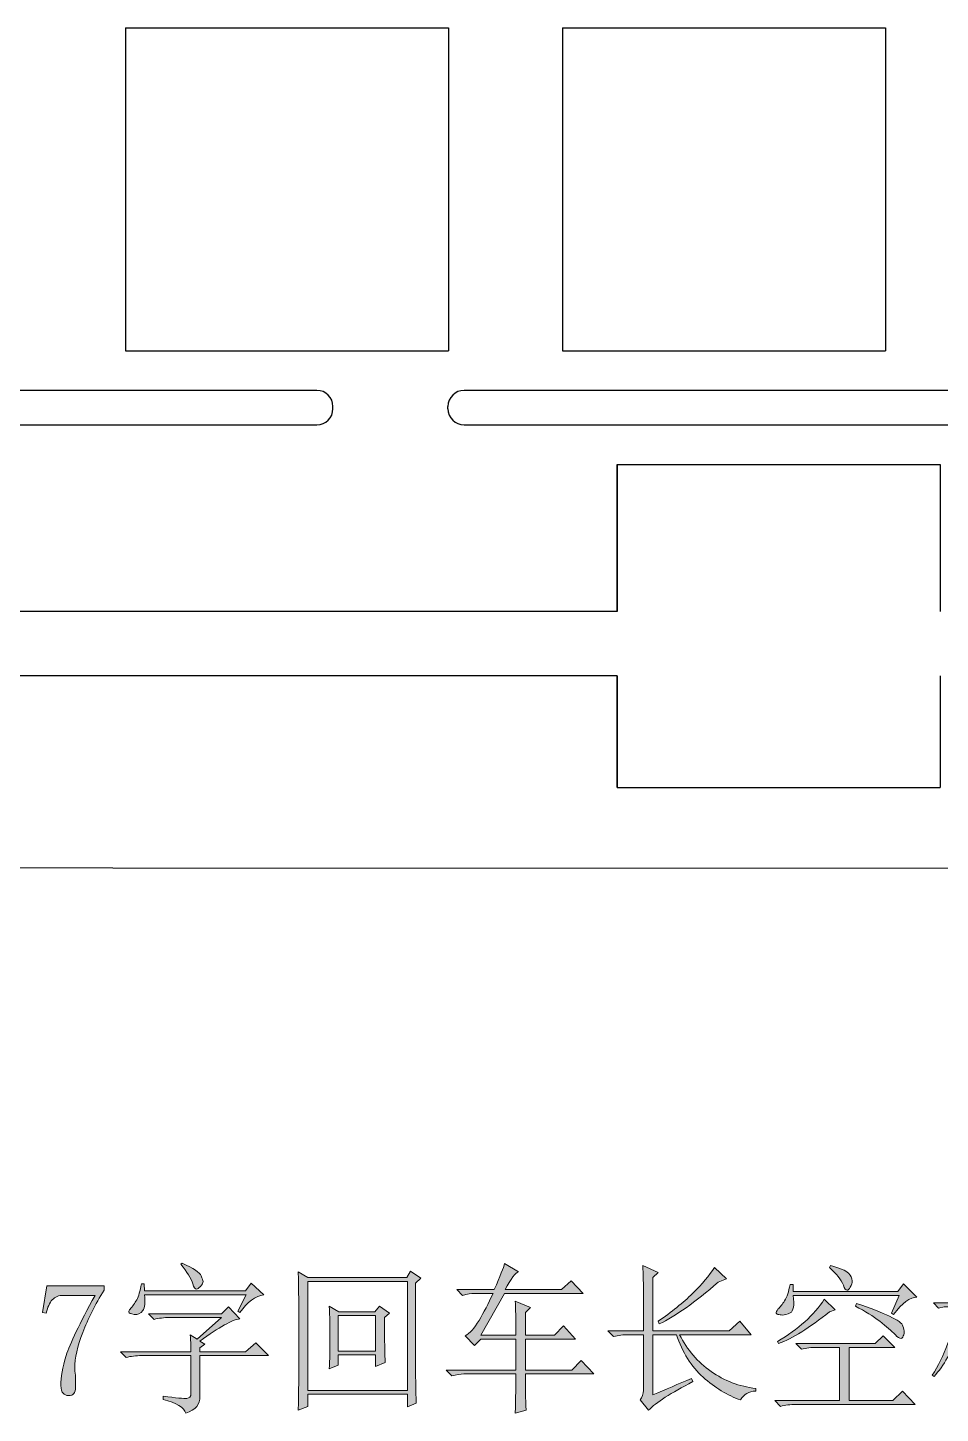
# Model space of a CAD drawing. Extents: x 1168 to 1833, y 1867 to 2135.
# Drawn here: x 1268 to 1307.6, y 1866.8 to 1927 of the extents above; entities that cross this region are included whole.
import ezdxf

# ---------------------------------------------------------------- set-up
doc = ezdxf.new("R2010")
doc.units = 0
doc.header["$MEASUREMENT"] = 0
doc.layers.add('_U+56FE_U+5C42 1', color=7, linetype='Continuous')

# ---------------------------------------------------------------- blocks, each defined once
blk = doc.blocks.new('block 2232')
at = {"layer": '_U+56FE_U+5C42 1'}
h = blk.add_hatch(color=7, dxfattribs=at)
h.dxf.hatch_style = 2
edge = h.paths.add_edge_path()
edge.add_spline(control_points=[(1275.07, 1869.445), (1275.07, 1869.61), (1275.061, 1869.858), (1275.042, 1870.189), (1275.042, 1870.189), (1275.346, 1869.997), (1275.346, 1869.997), (1275.346, 1869.997), (1276.395, 1870.935), (1276.395, 1870.935), (1276.395, 1870.935), (1274.132, 1870.935), (1274.132, 1870.935), (1273.893, 1870.935), (1273.672, 1870.907), (1273.47, 1870.852), (1273.47, 1870.852), (1273.222, 1871.101), (1273.222, 1871.101), (1273.222, 1871.101), (1276.395, 1871.101), (1276.395, 1871.101), (1276.395, 1871.101), (1276.698, 1871.403), (1276.698, 1871.403), (1276.698, 1871.403), (1277.194, 1870.88), (1277.194, 1870.88), (1276.881, 1870.843), (1276.302, 1870.521), (1275.457, 1869.914), (1275.457, 1869.914), (1275.677, 1869.776), (1275.677, 1869.776), (1275.677, 1869.776), (1275.457, 1869.61), (1275.457, 1869.61), (1275.457, 1869.61), (1275.457, 1869.445), (1275.457, 1869.445), (1275.457, 1869.445), (1277.442, 1869.445), (1277.442, 1869.445), (1277.442, 1869.445), (1277.884, 1869.831), (1277.884, 1869.831), (1277.884, 1869.831), (1278.436, 1869.279), (1278.436, 1869.279), (1278.436, 1869.279), (1275.457, 1869.279), (1275.457, 1869.279), (1275.457, 1869.279), (1275.457, 1867.514), (1275.457, 1867.514), (1275.475, 1867.165), (1275.272, 1866.916), (1274.85, 1866.77), (1274.776, 1867.026), (1274.445, 1867.229), (1273.856, 1867.376), (1273.856, 1867.376), (1273.856, 1867.514), (1273.856, 1867.514), (1274.426, 1867.44), (1274.771, 1867.408), (1274.891, 1867.417), (1275.01, 1867.427), (1275.07, 1867.495), (1275.07, 1867.624), (1275.07, 1867.624), (1275.07, 1869.279), (1275.07, 1869.279), (1275.07, 1869.279), (1272.918, 1869.279), (1272.918, 1869.279), (1272.679, 1869.279), (1272.458, 1869.252), (1272.256, 1869.196), (1272.256, 1869.196), (1272.008, 1869.445), (1272.008, 1869.445), (1272.008, 1869.445), (1275.07, 1869.445), (1275.07, 1869.445)], knot_values=[0, 0, 0, 0, 1, 1, 1, 2, 2, 2, 3, 3, 3, 4, 4, 4, 5, 5, 5, 6, 6, 6, 7, 7, 7, 8, 8, 8, 9, 9, 9, 10, 10, 10, 11, 11, 11, 12, 12, 12, 13, 13, 13, 14, 14, 14, 15, 15, 15, 16, 16, 16, 17, 17, 17, 18, 18, 18, 19, 19, 19, 20, 20, 20, 21, 21, 21, 22, 22, 22, 23, 23, 23, 24, 24, 24, 25, 25, 25, 26, 26, 26, 27, 27, 27, 28, 28, 28, 28], degree=3, periodic=0)
edge = h.paths.add_edge_path()
edge.add_spline(control_points=[(1275.208, 1872.094), (1275.208, 1872.094), (1275.457, 1872.094), (1275.457, 1872.094), (1275.457, 1872.094), (1277.442, 1872.094), (1277.442, 1872.094), (1277.442, 1872.094), (1277.691, 1872.424), (1277.691, 1872.424), (1277.691, 1872.424), (1278.243, 1871.928), (1278.243, 1871.928), (1277.875, 1871.873), (1277.525, 1871.615), (1277.194, 1871.155), (1277.194, 1871.155), (1277.111, 1871.211), (1277.111, 1871.211), (1277.111, 1871.211), (1277.47, 1871.928), (1277.47, 1871.928), (1277.47, 1871.928), (1273.056, 1871.928), (1273.056, 1871.928), (1273.093, 1871.597), (1273.065, 1871.366), (1272.974, 1871.238), (1272.881, 1871.109), (1272.757, 1871.054), (1272.601, 1871.072), (1272.445, 1871.091), (1272.367, 1871.128), (1272.367, 1871.183), (1272.367, 1871.22), (1272.385, 1871.256), (1272.422, 1871.293), (1272.532, 1871.422), (1272.629, 1871.56), (1272.711, 1871.707), (1272.794, 1871.854), (1272.863, 1872.084), (1272.918, 1872.396), (1272.918, 1872.396), (1273.029, 1872.396), (1273.029, 1872.396), (1273.029, 1872.396), (1273.056, 1872.094), (1273.056, 1872.094), (1273.056, 1872.094), (1275.208, 1872.094), (1275.208, 1872.094)], knot_values=[0, 0, 0, 0, 1, 1, 1, 2, 2, 2, 3, 3, 3, 4, 4, 4, 5, 5, 5, 6, 6, 6, 7, 7, 7, 8, 8, 8, 9, 9, 9, 10, 10, 10, 11, 11, 11, 12, 12, 12, 13, 13, 13, 14, 14, 14, 15, 15, 15, 16, 16, 16, 17, 17, 17, 17], degree=3, periodic=0)
edge = h.paths.add_edge_path()
edge.add_spline(control_points=[(1275.153, 1872.396), (1275.079, 1872.636), (1274.905, 1872.921), (1274.629, 1873.252), (1274.629, 1873.252), (1274.684, 1873.307), (1274.684, 1873.307), (1275.181, 1873.067), (1275.457, 1872.884), (1275.512, 1872.755), (1275.567, 1872.627), (1275.594, 1872.544), (1275.594, 1872.507), (1275.594, 1872.434), (1275.557, 1872.359), (1275.484, 1872.286), (1275.41, 1872.213), (1275.355, 1872.176), (1275.318, 1872.176), (1275.245, 1872.176), (1275.189, 1872.249), (1275.153, 1872.396)], knot_values=[0, 0, 0, 0, 1, 1, 1, 2, 2, 2, 3, 3, 3, 4, 4, 4, 5, 5, 5, 6, 6, 6, 7, 7, 7, 7], degree=3, periodic=0)
h = blk.add_hatch(color=7, dxfattribs=at)
h.dxf.hatch_style = 2
edge = h.paths.add_edge_path()
edge.add_spline(control_points=[(1289.305, 1872.921), (1289.176, 1872.884), (1288.982, 1872.627), (1288.725, 1872.148), (1288.725, 1872.148), (1291.18, 1872.148), (1291.18, 1872.148), (1291.18, 1872.148), (1291.594, 1872.534), (1291.594, 1872.534), (1291.594, 1872.534), (1292.118, 1871.983), (1292.118, 1871.983), (1292.118, 1871.983), (1288.698, 1871.983), (1288.698, 1871.983), (1288.698, 1871.983), (1287.677, 1870.162), (1287.677, 1870.162), (1287.677, 1870.162), (1289.194, 1870.162), (1289.194, 1870.162), (1289.194, 1870.861), (1289.185, 1871.357), (1289.167, 1871.652), (1289.167, 1871.652), (1289.829, 1871.376), (1289.829, 1871.376), (1289.829, 1871.376), (1289.608, 1871.155), (1289.608, 1871.155), (1289.608, 1871.155), (1289.608, 1870.162), (1289.608, 1870.162), (1289.608, 1870.162), (1290.877, 1870.162), (1290.877, 1870.162), (1290.877, 1870.162), (1291.263, 1870.576), (1291.263, 1870.576), (1291.263, 1870.576), (1291.787, 1869.997), (1291.787, 1869.997), (1291.787, 1869.997), (1289.608, 1869.997), (1289.608, 1869.997), (1289.608, 1869.997), (1289.608, 1868.645), (1289.608, 1868.645), (1289.608, 1868.645), (1291.622, 1868.645), (1291.622, 1868.645), (1291.622, 1868.645), (1292.036, 1869.059), (1292.036, 1869.059), (1292.036, 1869.059), (1292.587, 1868.479), (1292.587, 1868.479), (1292.587, 1868.479), (1289.608, 1868.479), (1289.608, 1868.479), (1289.608, 1867.909), (1289.617, 1867.386), (1289.636, 1866.907), (1289.636, 1866.907), (1289.167, 1866.77), (1289.167, 1866.77), (1289.185, 1867.449), (1289.194, 1868.02), (1289.194, 1868.479), (1289.194, 1868.479), (1286.932, 1868.479), (1286.932, 1868.479), (1286.785, 1868.479), (1286.61, 1868.452), (1286.408, 1868.396), (1286.408, 1868.396), (1286.16, 1868.645), (1286.16, 1868.645), (1286.16, 1868.645), (1289.194, 1868.645), (1289.194, 1868.645), (1289.194, 1868.645), (1289.194, 1869.997), (1289.194, 1869.997), (1289.194, 1869.997), (1287.677, 1869.997), (1287.677, 1869.997), (1287.677, 1869.997), (1287.401, 1869.721), (1287.401, 1869.721), (1287.401, 1869.721), (1286.987, 1870.135), (1286.987, 1870.135), (1287.189, 1870.245), (1287.392, 1870.47), (1287.594, 1870.811), (1287.796, 1871.15), (1287.999, 1871.542), (1288.201, 1871.983), (1288.201, 1871.983), (1287.401, 1871.983), (1287.401, 1871.983), (1287.253, 1871.983), (1287.079, 1871.955), (1286.877, 1871.9), (1286.877, 1871.9), (1286.628, 1872.148), (1286.628, 1872.148), (1286.628, 1872.148), (1288.256, 1872.148), (1288.256, 1872.148), (1288.514, 1872.737), (1288.661, 1873.114), (1288.698, 1873.279), (1288.698, 1873.279), (1289.305, 1872.921), (1289.305, 1872.921)], knot_values=[0, 0, 0, 0, 1, 1, 1, 2, 2, 2, 3, 3, 3, 4, 4, 4, 5, 5, 5, 6, 6, 6, 7, 7, 7, 8, 8, 8, 9, 9, 9, 10, 10, 10, 11, 11, 11, 12, 12, 12, 13, 13, 13, 14, 14, 14, 15, 15, 15, 16, 16, 16, 17, 17, 17, 18, 18, 18, 19, 19, 19, 20, 20, 20, 21, 21, 21, 22, 22, 22, 23, 23, 23, 24, 24, 24, 25, 25, 25, 26, 26, 26, 27, 27, 27, 28, 28, 28, 29, 29, 29, 30, 30, 30, 31, 31, 31, 32, 32, 32, 33, 33, 33, 34, 34, 34, 35, 35, 35, 36, 36, 36, 37, 37, 37, 38, 38, 38, 39, 39, 39, 39], degree=3, periodic=0)
h = blk.add_hatch(color=7, dxfattribs=at)
h.dxf.hatch_style = 2
edge = h.paths.add_edge_path()
edge.add_spline(control_points=[(1308.808, 1868.313), (1308.808, 1868.057), (1308.817, 1867.597), (1308.836, 1866.935), (1308.836, 1866.935), (1308.422, 1866.77), (1308.422, 1866.77), (1308.44, 1867.854), (1308.45, 1869.004), (1308.45, 1870.218), (1308.155, 1869.463), (1307.796, 1868.847), (1307.374, 1868.369), (1307.374, 1868.369), (1307.291, 1868.424), (1307.291, 1868.424), (1307.806, 1869.233), (1308.183, 1870.227), (1308.422, 1871.403), (1308.422, 1871.403), (1307.815, 1871.403), (1307.815, 1871.403), (1307.815, 1871.403), (1307.567, 1871.349), (1307.567, 1871.349), (1307.567, 1871.349), (1307.346, 1871.569), (1307.346, 1871.569), (1307.346, 1871.569), (1308.45, 1871.569), (1308.45, 1871.569), (1308.45, 1872.065), (1308.44, 1872.636), (1308.422, 1873.279), (1308.422, 1873.279), (1309.057, 1872.976), (1309.057, 1872.976), (1309.057, 1872.976), (1308.808, 1872.783), (1308.808, 1872.783), (1308.808, 1872.783), (1308.808, 1871.569), (1308.808, 1871.569), (1308.808, 1871.569), (1309.194, 1871.569), (1309.194, 1871.569), (1309.194, 1871.569), (1309.498, 1871.873), (1309.498, 1871.873), (1309.498, 1871.873), (1309.967, 1871.403), (1309.967, 1871.403), (1309.967, 1871.403), (1308.808, 1871.403), (1308.808, 1871.403), (1308.808, 1871.403), (1308.808, 1870.741), (1308.808, 1870.741), (1309.194, 1870.558), (1309.438, 1870.405), (1309.539, 1870.286), (1309.64, 1870.167), (1309.691, 1870.052), (1309.691, 1869.941), (1309.691, 1869.868), (1309.668, 1869.79), (1309.622, 1869.707), (1309.576, 1869.624), (1309.543, 1869.583), (1309.525, 1869.583), (1309.47, 1869.583), (1309.396, 1869.684), (1309.305, 1869.887), (1309.176, 1870.181), (1309.01, 1870.42), (1308.808, 1870.604), (1308.808, 1870.604), (1308.808, 1868.313), (1308.808, 1868.313)], knot_values=[0, 0, 0, 0, 1, 1, 1, 2, 2, 2, 3, 3, 3, 4, 4, 4, 5, 5, 5, 6, 6, 6, 7, 7, 7, 8, 8, 8, 9, 9, 9, 10, 10, 10, 11, 11, 11, 12, 12, 12, 13, 13, 13, 14, 14, 14, 15, 15, 15, 16, 16, 16, 17, 17, 17, 18, 18, 18, 19, 19, 19, 20, 20, 20, 21, 21, 21, 22, 22, 22, 23, 23, 23, 24, 24, 24, 25, 25, 25, 26, 26, 26, 26], degree=3, periodic=0)
edge = h.paths.add_edge_path()
edge.add_spline(control_points=[(1312.643, 1868.921), (1312.643, 1868.185), (1312.661, 1867.541), (1312.698, 1866.99), (1312.698, 1866.99), (1312.284, 1866.824), (1312.284, 1866.824), (1312.284, 1866.824), (1312.284, 1867.349), (1312.284, 1867.349), (1312.284, 1867.349), (1310.602, 1867.349), (1310.602, 1867.349), (1310.602, 1867.349), (1310.602, 1866.935), (1310.602, 1866.935), (1310.602, 1866.935), (1310.188, 1866.77), (1310.188, 1866.77), (1310.224, 1867.376), (1310.233, 1868.249), (1310.215, 1869.39), (1309.884, 1869.225), (1309.507, 1869.067), (1309.084, 1868.921), (1309.084, 1868.921), (1309.057, 1869.031), (1309.057, 1869.031), (1309.866, 1869.362), (1310.61, 1869.877), (1311.291, 1870.576), (1311.015, 1870.999), (1310.812, 1871.468), (1310.684, 1871.983), (1310.39, 1871.505), (1310.04, 1871.082), (1309.636, 1870.714), (1309.636, 1870.714), (1309.553, 1870.77), (1309.553, 1870.77), (1310.123, 1871.449), (1310.537, 1872.296), (1310.794, 1873.307), (1310.794, 1873.307), (1311.374, 1872.976), (1311.374, 1872.976), (1311.374, 1872.976), (1311.153, 1872.838), (1311.153, 1872.838), (1311.061, 1872.673), (1310.951, 1872.47), (1310.822, 1872.231), (1310.822, 1872.231), (1312.256, 1872.231), (1312.256, 1872.231), (1312.256, 1872.231), (1312.505, 1872.507), (1312.505, 1872.507), (1312.505, 1872.507), (1312.918, 1872.121), (1312.918, 1872.121), (1312.918, 1872.121), (1312.67, 1871.983), (1312.67, 1871.983), (1312.357, 1871.395), (1312.036, 1870.916), (1311.705, 1870.549), (1312.183, 1870.052), (1312.873, 1869.748), (1313.774, 1869.638), (1313.774, 1869.638), (1313.774, 1869.527), (1313.774, 1869.527), (1313.498, 1869.527), (1313.314, 1869.427), (1313.222, 1869.225), (1312.578, 1869.408), (1311.999, 1869.767), (1311.484, 1870.3), (1311.135, 1869.987), (1310.73, 1869.693), (1310.271, 1869.417), (1310.271, 1869.417), (1310.602, 1869.196), (1310.602, 1869.196), (1310.602, 1869.196), (1312.256, 1869.196), (1312.256, 1869.196), (1312.256, 1869.196), (1312.505, 1869.445), (1312.505, 1869.445), (1312.505, 1869.445), (1312.891, 1869.086), (1312.891, 1869.086), (1312.891, 1869.086), (1312.643, 1868.921), (1312.643, 1868.921)], knot_values=[0, 0, 0, 0, 1, 1, 1, 2, 2, 2, 3, 3, 3, 4, 4, 4, 5, 5, 5, 6, 6, 6, 7, 7, 7, 8, 8, 8, 9, 9, 9, 10, 10, 10, 11, 11, 11, 12, 12, 12, 13, 13, 13, 14, 14, 14, 15, 15, 15, 16, 16, 16, 17, 17, 17, 18, 18, 18, 19, 19, 19, 20, 20, 20, 21, 21, 21, 22, 22, 22, 23, 23, 23, 24, 24, 24, 25, 25, 25, 26, 26, 26, 27, 27, 27, 28, 28, 28, 29, 29, 29, 30, 30, 30, 31, 31, 31, 32, 32, 32, 32], degree=3, periodic=0)
h.paths.add_polyline_path([(1310.602, 1869.031), (1310.602, 1867.514), (1312.284, 1867.514), (1312.284, 1869.031)])
edge = h.paths.add_edge_path()
edge.add_spline(control_points=[(1310.794, 1872.065), (1310.96, 1871.605), (1311.19, 1871.192), (1311.484, 1870.824), (1311.778, 1871.192), (1312.036, 1871.605), (1312.256, 1872.065), (1312.256, 1872.065), (1310.794, 1872.065), (1310.794, 1872.065)], knot_values=[0, 0, 0, 0, 1, 1, 1, 2, 2, 2, 3, 3, 3, 3], degree=3, periodic=0)
h = blk.add_hatch(color=7, dxfattribs=at)
h.dxf.hatch_style = 2
edge = h.paths.add_edge_path()
edge.add_spline(control_points=[(1284.835, 1872.424), (1284.835, 1872.424), (1284.835, 1868.673), (1284.835, 1868.673), (1284.835, 1868.249), (1284.845, 1867.762), (1284.863, 1867.211), (1284.863, 1867.211), (1284.477, 1867.045), (1284.477, 1867.045), (1284.477, 1867.045), (1284.477, 1867.597), (1284.477, 1867.597), (1284.477, 1867.597), (1280.146, 1867.597), (1280.146, 1867.597), (1280.146, 1867.597), (1280.146, 1867.072), (1280.146, 1867.072), (1280.146, 1867.072), (1279.732, 1866.907), (1279.732, 1866.907), (1279.75, 1867.403), (1279.76, 1868.405), (1279.76, 1869.914), (1279.76, 1871.422), (1279.75, 1872.424), (1279.732, 1872.921), (1279.732, 1872.921), (1280.146, 1872.673), (1280.146, 1872.673), (1280.146, 1872.673), (1284.449, 1872.673), (1284.449, 1872.673), (1284.449, 1872.673), (1284.615, 1872.948), (1284.615, 1872.948), (1284.615, 1872.948), (1285.056, 1872.645), (1285.056, 1872.645), (1285.056, 1872.645), (1284.835, 1872.424), (1284.835, 1872.424)], knot_values=[0, 0, 0, 0, 1, 1, 1, 2, 2, 2, 3, 3, 3, 4, 4, 4, 5, 5, 5, 6, 6, 6, 7, 7, 7, 8, 8, 8, 9, 9, 9, 10, 10, 10, 11, 11, 11, 12, 12, 12, 13, 13, 13, 14, 14, 14, 14], degree=3, periodic=0)
h.paths.add_polyline_path([(1280.146, 1872.507), (1280.146, 1867.762), (1284.477, 1867.762), (1284.477, 1872.507)])
edge = h.paths.add_edge_path()
edge.add_spline(control_points=[(1281.084, 1868.7), (1281.102, 1869.104), (1281.111, 1869.551), (1281.111, 1870.038), (1281.111, 1870.525), (1281.102, 1870.99), (1281.084, 1871.432), (1281.084, 1871.432), (1281.498, 1871.183), (1281.498, 1871.183), (1281.498, 1871.183), (1283.07, 1871.183), (1283.07, 1871.183), (1283.07, 1871.183), (1283.263, 1871.432), (1283.263, 1871.432), (1283.263, 1871.432), (1283.705, 1871.128), (1283.705, 1871.128), (1283.705, 1871.128), (1283.484, 1870.935), (1283.484, 1870.935), (1283.484, 1869.923), (1283.493, 1869.27), (1283.512, 1868.976), (1283.512, 1868.976), (1283.098, 1868.811), (1283.098, 1868.811), (1283.098, 1868.811), (1283.098, 1869.307), (1283.098, 1869.307), (1283.098, 1869.307), (1281.47, 1869.307), (1281.47, 1869.307), (1281.47, 1869.307), (1281.47, 1868.865), (1281.47, 1868.865), (1281.47, 1868.865), (1281.084, 1868.7), (1281.084, 1868.7)], knot_values=[0, 0, 0, 0, 1, 1, 1, 2, 2, 2, 3, 3, 3, 4, 4, 4, 5, 5, 5, 6, 6, 6, 7, 7, 7, 8, 8, 8, 9, 9, 9, 10, 10, 10, 11, 11, 11, 12, 12, 12, 13, 13, 13, 13], degree=3, periodic=0)
h.paths.add_polyline_path([(1281.47, 1871.018), (1281.47, 1869.473), (1283.098, 1869.473), (1283.098, 1871.018)])
h = blk.add_hatch(color=7, dxfattribs=at)
h.dxf.hatch_style = 2
edge = h.paths.add_edge_path()
edge.add_spline(control_points=[(1294.739, 1870.355), (1294.739, 1871.422), (1294.739, 1872.061), (1294.739, 1872.272), (1294.739, 1872.483), (1294.729, 1872.792), (1294.711, 1873.196), (1294.711, 1873.196), (1295.374, 1872.894), (1295.374, 1872.894), (1295.374, 1872.894), (1295.153, 1872.673), (1295.153, 1872.673), (1295.153, 1872.673), (1295.153, 1870.355), (1295.153, 1870.355), (1295.153, 1870.355), (1298.463, 1870.355), (1298.463, 1870.355), (1298.463, 1870.355), (1298.932, 1870.77), (1298.932, 1870.77), (1298.932, 1870.77), (1299.429, 1870.189), (1299.429, 1870.189), (1299.429, 1870.189), (1296.312, 1870.189), (1296.312, 1870.189), (1296.643, 1869.527), (1297.098, 1868.994), (1297.677, 1868.59), (1298.256, 1868.185), (1298.904, 1867.937), (1299.622, 1867.845), (1299.622, 1867.845), (1299.622, 1867.734), (1299.622, 1867.734), (1299.327, 1867.734), (1299.106, 1867.605), (1298.959, 1867.349), (1298.389, 1867.551), (1297.847, 1867.882), (1297.332, 1868.342), (1296.817, 1868.801), (1296.431, 1869.417), (1296.173, 1870.189), (1296.173, 1870.189), (1295.153, 1870.189), (1295.153, 1870.189), (1295.153, 1870.189), (1295.153, 1867.569), (1295.153, 1867.569), (1295.705, 1867.808), (1296.265, 1868.047), (1296.835, 1868.286), (1296.835, 1868.286), (1296.891, 1868.148), (1296.891, 1868.148), (1295.934, 1867.651), (1295.291, 1867.238), (1294.959, 1866.907), (1294.959, 1866.907), (1294.601, 1867.349), (1294.601, 1867.349), (1294.693, 1867.478), (1294.739, 1867.615), (1294.739, 1867.762), (1294.739, 1867.762), (1294.739, 1870.189), (1294.739, 1870.189), (1294.739, 1870.189), (1294.104, 1870.189), (1294.104, 1870.189), (1293.865, 1870.189), (1293.645, 1870.162), (1293.442, 1870.107), (1293.442, 1870.107), (1293.194, 1870.355), (1293.194, 1870.355), (1293.194, 1870.355), (1294.739, 1870.355), (1294.739, 1870.355)], knot_values=[0, 0, 0, 0, 1, 1, 1, 2, 2, 2, 3, 3, 3, 4, 4, 4, 5, 5, 5, 6, 6, 6, 7, 7, 7, 8, 8, 8, 9, 9, 9, 10, 10, 10, 11, 11, 11, 12, 12, 12, 13, 13, 13, 14, 14, 14, 15, 15, 15, 16, 16, 16, 17, 17, 17, 18, 18, 18, 19, 19, 19, 20, 20, 20, 21, 21, 21, 22, 22, 22, 23, 23, 23, 24, 24, 24, 25, 25, 25, 26, 26, 26, 27, 27, 27, 27], degree=3, periodic=0)
edge = h.paths.add_edge_path()
edge.add_spline(control_points=[(1297.829, 1873.114), (1297.829, 1873.114), (1298.353, 1872.617), (1298.353, 1872.617), (1298.353, 1872.617), (1297.994, 1872.479), (1297.994, 1872.479), (1296.982, 1871.597), (1296.127, 1870.99), (1295.429, 1870.659), (1295.429, 1870.659), (1295.374, 1870.77), (1295.374, 1870.77), (1295.962, 1871.174), (1296.463, 1871.578), (1296.877, 1871.983), (1297.291, 1872.388), (1297.608, 1872.765), (1297.829, 1873.114)], knot_values=[0, 0, 0, 0, 1, 1, 1, 2, 2, 2, 3, 3, 3, 4, 4, 4, 5, 5, 5, 6, 6, 6, 6], degree=3, periodic=0)
h = blk.add_hatch(color=7, dxfattribs=at)
h.dxf.hatch_style = 2
edge = h.paths.add_edge_path()
edge.add_spline(control_points=[(1301.36, 1869.804), (1301.36, 1869.804), (1304.809, 1869.804), (1304.809, 1869.804), (1304.809, 1869.804), (1305.167, 1870.135), (1305.167, 1870.135), (1305.167, 1870.135), (1305.664, 1869.638), (1305.664, 1869.638), (1305.664, 1869.638), (1303.677, 1869.638), (1303.677, 1869.638), (1303.677, 1869.638), (1303.677, 1867.321), (1303.677, 1867.321), (1303.677, 1867.321), (1305.581, 1867.321), (1305.581, 1867.321), (1305.581, 1867.321), (1305.995, 1867.734), (1305.995, 1867.734), (1305.995, 1867.734), (1306.546, 1867.155), (1306.546, 1867.155), (1306.546, 1867.155), (1301.36, 1867.155), (1301.36, 1867.155), (1301.121, 1867.155), (1300.9, 1867.128), (1300.698, 1867.072), (1300.698, 1867.072), (1300.45, 1867.321), (1300.45, 1867.321), (1300.45, 1867.321), (1303.264, 1867.321), (1303.264, 1867.321), (1303.264, 1867.321), (1303.264, 1869.638), (1303.264, 1869.638), (1303.264, 1869.638), (1302.271, 1869.638), (1302.271, 1869.638), (1302.031, 1869.638), (1301.811, 1869.61), (1301.608, 1869.556), (1301.608, 1869.556), (1301.36, 1869.804), (1301.36, 1869.804)], knot_values=[0, 0, 0, 0, 1, 1, 1, 2, 2, 2, 3, 3, 3, 4, 4, 4, 5, 5, 5, 6, 6, 6, 7, 7, 7, 8, 8, 8, 9, 9, 9, 10, 10, 10, 11, 11, 11, 12, 12, 12, 13, 13, 13, 14, 14, 14, 15, 15, 15, 16, 16, 16, 16], degree=3, periodic=0)
edge = h.paths.add_edge_path()
edge.add_spline(control_points=[(1305.525, 1871.128), (1305.525, 1871.128), (1305.856, 1871.9), (1305.856, 1871.9), (1305.856, 1871.9), (1301.25, 1871.9), (1301.25, 1871.9), (1301.305, 1871.459), (1301.264, 1871.206), (1301.125, 1871.142), (1300.988, 1871.077), (1300.873, 1871.045), (1300.781, 1871.045), (1300.707, 1871.045), (1300.643, 1871.054), (1300.587, 1871.072), (1300.532, 1871.091), (1300.505, 1871.118), (1300.505, 1871.155), (1300.505, 1871.174), (1300.532, 1871.22), (1300.587, 1871.293), (1300.679, 1871.385), (1300.776, 1871.509), (1300.877, 1871.666), (1300.978, 1871.821), (1301.057, 1872.057), (1301.112, 1872.369), (1301.112, 1872.369), (1301.25, 1872.369), (1301.25, 1872.369), (1301.25, 1872.369), (1301.25, 1872.065), (1301.25, 1872.065), (1301.25, 1872.065), (1305.801, 1872.065), (1305.801, 1872.065), (1305.801, 1872.065), (1306.05, 1872.396), (1306.05, 1872.396), (1306.05, 1872.396), (1306.629, 1871.817), (1306.629, 1871.817), (1306.334, 1871.817), (1305.995, 1871.569), (1305.608, 1871.072), (1305.608, 1871.072), (1305.525, 1871.128), (1305.525, 1871.128)], knot_values=[0, 0, 0, 0, 1, 1, 1, 2, 2, 2, 3, 3, 3, 4, 4, 4, 5, 5, 5, 6, 6, 6, 7, 7, 7, 8, 8, 8, 9, 9, 9, 10, 10, 10, 11, 11, 11, 12, 12, 12, 13, 13, 13, 14, 14, 14, 15, 15, 15, 16, 16, 16, 16], degree=3, periodic=0)
edge = h.paths.add_edge_path()
edge.add_spline(control_points=[(1303.07, 1871.266), (1303.07, 1871.266), (1302.822, 1871.183), (1302.822, 1871.183), (1301.958, 1870.483), (1301.222, 1870.024), (1300.615, 1869.804), (1300.615, 1869.804), (1300.56, 1869.887), (1300.56, 1869.887), (1301.02, 1870.162), (1301.419, 1870.452), (1301.76, 1870.755), (1302.1, 1871.059), (1302.381, 1871.385), (1302.602, 1871.734), (1302.602, 1871.734), (1303.07, 1871.266), (1303.07, 1871.266)], knot_values=[0, 0, 0, 0, 1, 1, 1, 2, 2, 2, 3, 3, 3, 4, 4, 4, 5, 5, 5, 6, 6, 6, 6], degree=3, periodic=0)
edge = h.paths.add_edge_path()
edge.add_spline(control_points=[(1302.877, 1873.196), (1303.282, 1873.086), (1303.54, 1872.976), (1303.65, 1872.865), (1303.76, 1872.755), (1303.815, 1872.645), (1303.815, 1872.534), (1303.815, 1872.442), (1303.788, 1872.351), (1303.732, 1872.259), (1303.677, 1872.167), (1303.631, 1872.121), (1303.595, 1872.121), (1303.54, 1872.121), (1303.484, 1872.194), (1303.429, 1872.342), (1303.337, 1872.58), (1303.135, 1872.838), (1302.822, 1873.114), (1302.822, 1873.114), (1302.877, 1873.196), (1302.877, 1873.196)], knot_values=[0, 0, 0, 0, 1, 1, 1, 2, 2, 2, 3, 3, 3, 4, 4, 4, 5, 5, 5, 6, 6, 6, 7, 7, 7, 7], degree=3, periodic=0)
edge = h.paths.add_edge_path()
edge.add_spline(control_points=[(1304.008, 1871.542), (1304.615, 1871.339), (1305.093, 1871.155), (1305.443, 1870.99), (1305.792, 1870.824), (1305.985, 1870.682), (1306.022, 1870.562), (1306.059, 1870.442), (1306.077, 1870.364), (1306.077, 1870.328), (1306.077, 1870.272), (1306.063, 1870.208), (1306.036, 1870.135), (1306.008, 1870.061), (1305.976, 1870.024), (1305.939, 1870.024), (1305.866, 1870.024), (1305.783, 1870.079), (1305.691, 1870.189), (1305.525, 1870.355), (1305.3, 1870.549), (1305.015, 1870.77), (1304.73, 1870.99), (1304.376, 1871.211), (1303.953, 1871.432), (1303.953, 1871.432), (1304.008, 1871.542), (1304.008, 1871.542)], knot_values=[0, 0, 0, 0, 1, 1, 1, 2, 2, 2, 3, 3, 3, 4, 4, 4, 5, 5, 5, 6, 6, 6, 7, 7, 7, 8, 8, 8, 9, 9, 9, 9], degree=3, periodic=0)
h = blk.add_hatch(color=7, dxfattribs=at)
h.dxf.hatch_style = 2
edge = h.paths.add_edge_path()
edge.add_spline(control_points=[(1271.291, 1872.121), (1270.904, 1871.495), (1270.596, 1870.884), (1270.367, 1870.286), (1270.136, 1869.688), (1270.021, 1869.169), (1270.021, 1868.728), (1270.021, 1868.654), (1270.031, 1868.553), (1270.049, 1868.424), (1270.049, 1868.276), (1270.049, 1868.111), (1270.049, 1867.928), (1270.049, 1867.78), (1270.026, 1867.68), (1269.98, 1867.624), (1269.934, 1867.569), (1269.856, 1867.541), (1269.746, 1867.541), (1269.653, 1867.541), (1269.576, 1867.573), (1269.511, 1867.638), (1269.447, 1867.702), (1269.415, 1867.817), (1269.415, 1867.982), (1269.415, 1868.332), (1269.493, 1868.765), (1269.649, 1869.279), (1269.805, 1869.794), (1270.224, 1870.668), (1270.904, 1871.9), (1270.904, 1871.9), (1269.525, 1871.9), (1269.525, 1871.9), (1269.322, 1871.9), (1269.162, 1871.836), (1269.042, 1871.707), (1268.922, 1871.578), (1268.835, 1871.385), (1268.78, 1871.128), (1268.78, 1871.128), (1268.615, 1871.155), (1268.615, 1871.155), (1268.615, 1871.155), (1268.808, 1872.314), (1268.808, 1872.314), (1268.808, 1872.314), (1271.291, 1872.314), (1271.291, 1872.314), (1271.291, 1872.314), (1271.291, 1872.121), (1271.291, 1872.121)], knot_values=[0, 0, 0, 0, 1, 1, 1, 2, 2, 2, 3, 3, 3, 4, 4, 4, 5, 5, 5, 6, 6, 6, 7, 7, 7, 8, 8, 8, 9, 9, 9, 10, 10, 10, 11, 11, 11, 12, 12, 12, 13, 13, 13, 14, 14, 14, 15, 15, 15, 16, 16, 16, 17, 17, 17, 17], degree=3, periodic=0)
at = {"layer": '_U+56FE_U+5C42 1', "lineweight": 0}
for points in [[(1280.146, 1872.507), (1280.146, 1867.762), (1284.477, 1867.762), (1284.477, 1872.507), (1280.146, 1872.507)], [(1281.47, 1871.018), (1281.47, 1869.473), (1283.098, 1869.473), (1283.098, 1871.018), (1281.47, 1871.018)]]:
    blk.add_lwpolyline(points, dxfattribs=at)
for points, knots in [([(1275.153, 1872.396), (1275.079, 1872.636), (1274.905, 1872.921), (1274.629, 1873.252), (1274.629, 1873.252), (1274.684, 1873.307), (1274.684, 1873.307), (1275.181, 1873.067), (1275.457, 1872.884), (1275.512, 1872.755), (1275.567, 1872.627), (1275.594, 1872.544), (1275.594, 1872.507), (1275.594, 1872.434), (1275.557, 1872.359), (1275.484, 1872.286), (1275.41, 1872.213), (1275.355, 1872.176), (1275.318, 1872.176), (1275.245, 1872.176), (1275.189, 1872.249), (1275.153, 1872.396)], [0, 0, 0, 0, 1, 1, 1, 2, 2, 2, 3, 3, 3, 4, 4, 4, 5, 5, 5, 6, 6, 6, 7, 7, 7, 7]), ([(1289.305, 1872.921), (1289.176, 1872.884), (1288.982, 1872.627), (1288.725, 1872.148), (1288.725, 1872.148), (1291.18, 1872.148), (1291.18, 1872.148), (1291.18, 1872.148), (1291.594, 1872.534), (1291.594, 1872.534), (1291.594, 1872.534), (1292.118, 1871.983), (1292.118, 1871.983), (1292.118, 1871.983), (1288.698, 1871.983), (1288.698, 1871.983), (1288.698, 1871.983), (1287.677, 1870.162), (1287.677, 1870.162), (1287.677, 1870.162), (1289.194, 1870.162), (1289.194, 1870.162), (1289.194, 1870.861), (1289.185, 1871.357), (1289.167, 1871.652), (1289.167, 1871.652), (1289.829, 1871.376), (1289.829, 1871.376), (1289.829, 1871.376), (1289.608, 1871.155), (1289.608, 1871.155), (1289.608, 1871.155), (1289.608, 1870.162), (1289.608, 1870.162), (1289.608, 1870.162), (1290.877, 1870.162), (1290.877, 1870.162), (1290.877, 1870.162), (1291.263, 1870.576), (1291.263, 1870.576), (1291.263, 1870.576), (1291.787, 1869.997), (1291.787, 1869.997), (1291.787, 1869.997), (1289.608, 1869.997), (1289.608, 1869.997), (1289.608, 1869.997), (1289.608, 1868.645), (1289.608, 1868.645), (1289.608, 1868.645), (1291.622, 1868.645), (1291.622, 1868.645), (1291.622, 1868.645), (1292.036, 1869.059), (1292.036, 1869.059), (1292.036, 1869.059), (1292.587, 1868.479), (1292.587, 1868.479), (1292.587, 1868.479), (1289.608, 1868.479), (1289.608, 1868.479), (1289.608, 1867.909), (1289.617, 1867.386), (1289.636, 1866.907), (1289.636, 1866.907), (1289.167, 1866.77), (1289.167, 1866.77), (1289.185, 1867.449), (1289.194, 1868.02), (1289.194, 1868.479), (1289.194, 1868.479), (1286.932, 1868.479), (1286.932, 1868.479), (1286.785, 1868.479), (1286.61, 1868.452), (1286.408, 1868.396), (1286.408, 1868.396), (1286.16, 1868.645), (1286.16, 1868.645), (1286.16, 1868.645), (1289.194, 1868.645), (1289.194, 1868.645), (1289.194, 1868.645), (1289.194, 1869.997), (1289.194, 1869.997), (1289.194, 1869.997), (1287.677, 1869.997), (1287.677, 1869.997), (1287.677, 1869.997), (1287.401, 1869.721), (1287.401, 1869.721), (1287.401, 1869.721), (1286.987, 1870.135), (1286.987, 1870.135), (1287.189, 1870.245), (1287.392, 1870.47), (1287.594, 1870.811), (1287.796, 1871.15), (1287.999, 1871.542), (1288.201, 1871.983), (1288.201, 1871.983), (1287.401, 1871.983), (1287.401, 1871.983), (1287.253, 1871.983), (1287.079, 1871.955), (1286.877, 1871.9), (1286.877, 1871.9), (1286.628, 1872.148), (1286.628, 1872.148), (1286.628, 1872.148), (1288.256, 1872.148), (1288.256, 1872.148), (1288.514, 1872.737), (1288.661, 1873.114), (1288.698, 1873.279), (1288.698, 1873.279), (1289.305, 1872.921), (1289.305, 1872.921)], [0, 0, 0, 0, 1, 1, 1, 2, 2, 2, 3, 3, 3, 4, 4, 4, 5, 5, 5, 6, 6, 6, 7, 7, 7, 8, 8, 8, 9, 9, 9, 10, 10, 10, 11, 11, 11, 12, 12, 12, 13, 13, 13, 14, 14, 14, 15, 15, 15, 16, 16, 16, 17, 17, 17, 18, 18, 18, 19, 19, 19, 20, 20, 20, 21, 21, 21, 22, 22, 22, 23, 23, 23, 24, 24, 24, 25, 25, 25, 26, 26, 26, 27, 27, 27, 28, 28, 28, 29, 29, 29, 30, 30, 30, 31, 31, 31, 32, 32, 32, 33, 33, 33, 34, 34, 34, 35, 35, 35, 36, 36, 36, 37, 37, 37, 38, 38, 38, 39, 39, 39, 39]), ([(1308.808, 1868.313), (1308.808, 1868.057), (1308.817, 1867.597), (1308.836, 1866.935), (1308.836, 1866.935), (1308.422, 1866.77), (1308.422, 1866.77), (1308.44, 1867.854), (1308.45, 1869.004), (1308.45, 1870.218), (1308.155, 1869.463), (1307.796, 1868.847), (1307.374, 1868.369), (1307.374, 1868.369), (1307.291, 1868.424), (1307.291, 1868.424), (1307.806, 1869.233), (1308.183, 1870.227), (1308.422, 1871.403), (1308.422, 1871.403), (1307.815, 1871.403), (1307.815, 1871.403), (1307.815, 1871.403), (1307.567, 1871.349), (1307.567, 1871.349), (1307.567, 1871.349), (1307.346, 1871.569), (1307.346, 1871.569), (1307.346, 1871.569), (1308.45, 1871.569), (1308.45, 1871.569), (1308.45, 1872.065), (1308.44, 1872.636), (1308.422, 1873.279), (1308.422, 1873.279), (1309.057, 1872.976), (1309.057, 1872.976), (1309.057, 1872.976), (1308.808, 1872.783), (1308.808, 1872.783), (1308.808, 1872.783), (1308.808, 1871.569), (1308.808, 1871.569), (1308.808, 1871.569), (1309.194, 1871.569), (1309.194, 1871.569), (1309.194, 1871.569), (1309.498, 1871.873), (1309.498, 1871.873), (1309.498, 1871.873), (1309.967, 1871.403), (1309.967, 1871.403), (1309.967, 1871.403), (1308.808, 1871.403), (1308.808, 1871.403), (1308.808, 1871.403), (1308.808, 1870.741), (1308.808, 1870.741), (1309.194, 1870.558), (1309.438, 1870.405), (1309.539, 1870.286), (1309.64, 1870.167), (1309.691, 1870.052), (1309.691, 1869.941), (1309.691, 1869.868), (1309.668, 1869.79), (1309.622, 1869.707), (1309.576, 1869.624), (1309.543, 1869.583), (1309.525, 1869.583), (1309.47, 1869.583), (1309.396, 1869.684), (1309.305, 1869.887), (1309.176, 1870.181), (1309.01, 1870.42), (1308.808, 1870.604), (1308.808, 1870.604), (1308.808, 1868.313), (1308.808, 1868.313)], [0, 0, 0, 0, 1, 1, 1, 2, 2, 2, 3, 3, 3, 4, 4, 4, 5, 5, 5, 6, 6, 6, 7, 7, 7, 8, 8, 8, 9, 9, 9, 10, 10, 10, 11, 11, 11, 12, 12, 12, 13, 13, 13, 14, 14, 14, 15, 15, 15, 16, 16, 16, 17, 17, 17, 18, 18, 18, 19, 19, 19, 20, 20, 20, 21, 21, 21, 22, 22, 22, 23, 23, 23, 24, 24, 24, 25, 25, 25, 26, 26, 26, 26]), ([(1284.835, 1872.424), (1284.835, 1872.424), (1284.835, 1868.673), (1284.835, 1868.673), (1284.835, 1868.249), (1284.845, 1867.762), (1284.863, 1867.211), (1284.863, 1867.211), (1284.477, 1867.045), (1284.477, 1867.045), (1284.477, 1867.045), (1284.477, 1867.597), (1284.477, 1867.597), (1284.477, 1867.597), (1280.146, 1867.597), (1280.146, 1867.597), (1280.146, 1867.597), (1280.146, 1867.072), (1280.146, 1867.072), (1280.146, 1867.072), (1279.732, 1866.907), (1279.732, 1866.907), (1279.75, 1867.403), (1279.76, 1868.405), (1279.76, 1869.914), (1279.76, 1871.422), (1279.75, 1872.424), (1279.732, 1872.921), (1279.732, 1872.921), (1280.146, 1872.673), (1280.146, 1872.673), (1280.146, 1872.673), (1284.449, 1872.673), (1284.449, 1872.673), (1284.449, 1872.673), (1284.615, 1872.948), (1284.615, 1872.948), (1284.615, 1872.948), (1285.056, 1872.645), (1285.056, 1872.645), (1285.056, 1872.645), (1284.835, 1872.424), (1284.835, 1872.424)], [0, 0, 0, 0, 1, 1, 1, 2, 2, 2, 3, 3, 3, 4, 4, 4, 5, 5, 5, 6, 6, 6, 7, 7, 7, 8, 8, 8, 9, 9, 9, 10, 10, 10, 11, 11, 11, 12, 12, 12, 13, 13, 13, 14, 14, 14, 14]), ([(1294.739, 1870.355), (1294.739, 1871.422), (1294.739, 1872.061), (1294.739, 1872.272), (1294.739, 1872.483), (1294.729, 1872.792), (1294.711, 1873.196), (1294.711, 1873.196), (1295.374, 1872.894), (1295.374, 1872.894), (1295.374, 1872.894), (1295.153, 1872.673), (1295.153, 1872.673), (1295.153, 1872.673), (1295.153, 1870.355), (1295.153, 1870.355), (1295.153, 1870.355), (1298.463, 1870.355), (1298.463, 1870.355), (1298.463, 1870.355), (1298.932, 1870.77), (1298.932, 1870.77), (1298.932, 1870.77), (1299.429, 1870.189), (1299.429, 1870.189), (1299.429, 1870.189), (1296.312, 1870.189), (1296.312, 1870.189), (1296.643, 1869.527), (1297.098, 1868.994), (1297.677, 1868.59), (1298.256, 1868.185), (1298.904, 1867.937), (1299.622, 1867.845), (1299.622, 1867.845), (1299.622, 1867.734), (1299.622, 1867.734), (1299.327, 1867.734), (1299.106, 1867.605), (1298.959, 1867.349), (1298.389, 1867.551), (1297.847, 1867.882), (1297.332, 1868.342), (1296.817, 1868.801), (1296.431, 1869.417), (1296.173, 1870.189), (1296.173, 1870.189), (1295.153, 1870.189), (1295.153, 1870.189), (1295.153, 1870.189), (1295.153, 1867.569), (1295.153, 1867.569), (1295.705, 1867.808), (1296.265, 1868.047), (1296.835, 1868.286), (1296.835, 1868.286), (1296.891, 1868.148), (1296.891, 1868.148), (1295.934, 1867.651), (1295.291, 1867.238), (1294.959, 1866.907), (1294.959, 1866.907), (1294.601, 1867.349), (1294.601, 1867.349), (1294.693, 1867.478), (1294.739, 1867.615), (1294.739, 1867.762), (1294.739, 1867.762), (1294.739, 1870.189), (1294.739, 1870.189), (1294.739, 1870.189), (1294.104, 1870.189), (1294.104, 1870.189), (1293.865, 1870.189), (1293.645, 1870.162), (1293.442, 1870.107), (1293.442, 1870.107), (1293.194, 1870.355), (1293.194, 1870.355), (1293.194, 1870.355), (1294.739, 1870.355), (1294.739, 1870.355)], [0, 0, 0, 0, 1, 1, 1, 2, 2, 2, 3, 3, 3, 4, 4, 4, 5, 5, 5, 6, 6, 6, 7, 7, 7, 8, 8, 8, 9, 9, 9, 10, 10, 10, 11, 11, 11, 12, 12, 12, 13, 13, 13, 14, 14, 14, 15, 15, 15, 16, 16, 16, 17, 17, 17, 18, 18, 18, 19, 19, 19, 20, 20, 20, 21, 21, 21, 22, 22, 22, 23, 23, 23, 24, 24, 24, 25, 25, 25, 26, 26, 26, 27, 27, 27, 27]), ([(1297.829, 1873.114), (1297.829, 1873.114), (1298.353, 1872.617), (1298.353, 1872.617), (1298.353, 1872.617), (1297.994, 1872.479), (1297.994, 1872.479), (1296.982, 1871.597), (1296.127, 1870.99), (1295.429, 1870.659), (1295.429, 1870.659), (1295.374, 1870.77), (1295.374, 1870.77), (1295.962, 1871.174), (1296.463, 1871.578), (1296.877, 1871.983), (1297.291, 1872.388), (1297.608, 1872.765), (1297.829, 1873.114)], [0, 0, 0, 0, 1, 1, 1, 2, 2, 2, 3, 3, 3, 4, 4, 4, 5, 5, 5, 6, 6, 6, 6]), ([(1302.877, 1873.196), (1303.282, 1873.086), (1303.54, 1872.976), (1303.65, 1872.865), (1303.76, 1872.755), (1303.815, 1872.645), (1303.815, 1872.534), (1303.815, 1872.442), (1303.788, 1872.351), (1303.732, 1872.259), (1303.677, 1872.167), (1303.631, 1872.121), (1303.595, 1872.121), (1303.54, 1872.121), (1303.484, 1872.194), (1303.429, 1872.342), (1303.337, 1872.58), (1303.135, 1872.838), (1302.822, 1873.114), (1302.822, 1873.114), (1302.877, 1873.196), (1302.877, 1873.196)], [0, 0, 0, 0, 1, 1, 1, 2, 2, 2, 3, 3, 3, 4, 4, 4, 5, 5, 5, 6, 6, 6, 7, 7, 7, 7]), ([(1271.291, 1872.121), (1270.904, 1871.495), (1270.596, 1870.884), (1270.367, 1870.286), (1270.136, 1869.688), (1270.021, 1869.169), (1270.021, 1868.728), (1270.021, 1868.654), (1270.031, 1868.553), (1270.049, 1868.424), (1270.049, 1868.276), (1270.049, 1868.111), (1270.049, 1867.928), (1270.049, 1867.78), (1270.026, 1867.68), (1269.98, 1867.624), (1269.934, 1867.569), (1269.856, 1867.541), (1269.746, 1867.541), (1269.653, 1867.541), (1269.576, 1867.573), (1269.511, 1867.638), (1269.447, 1867.702), (1269.415, 1867.817), (1269.415, 1867.982), (1269.415, 1868.332), (1269.493, 1868.765), (1269.649, 1869.279), (1269.805, 1869.794), (1270.224, 1870.668), (1270.904, 1871.9), (1270.904, 1871.9), (1269.525, 1871.9), (1269.525, 1871.9), (1269.322, 1871.9), (1269.162, 1871.836), (1269.042, 1871.707), (1268.922, 1871.578), (1268.835, 1871.385), (1268.78, 1871.128), (1268.78, 1871.128), (1268.615, 1871.155), (1268.615, 1871.155), (1268.615, 1871.155), (1268.808, 1872.314), (1268.808, 1872.314), (1268.808, 1872.314), (1271.291, 1872.314), (1271.291, 1872.314), (1271.291, 1872.314), (1271.291, 1872.121), (1271.291, 1872.121)], [0, 0, 0, 0, 1, 1, 1, 2, 2, 2, 3, 3, 3, 4, 4, 4, 5, 5, 5, 6, 6, 6, 7, 7, 7, 8, 8, 8, 9, 9, 9, 10, 10, 10, 11, 11, 11, 12, 12, 12, 13, 13, 13, 14, 14, 14, 15, 15, 15, 16, 16, 16, 17, 17, 17, 17]), ([(1275.208, 1872.094), (1275.208, 1872.094), (1275.457, 1872.094), (1275.457, 1872.094), (1275.457, 1872.094), (1277.442, 1872.094), (1277.442, 1872.094), (1277.442, 1872.094), (1277.691, 1872.424), (1277.691, 1872.424), (1277.691, 1872.424), (1278.243, 1871.928), (1278.243, 1871.928), (1277.875, 1871.873), (1277.525, 1871.615), (1277.194, 1871.155), (1277.194, 1871.155), (1277.111, 1871.211), (1277.111, 1871.211), (1277.111, 1871.211), (1277.47, 1871.928), (1277.47, 1871.928), (1277.47, 1871.928), (1273.056, 1871.928), (1273.056, 1871.928), (1273.093, 1871.597), (1273.065, 1871.366), (1272.974, 1871.238), (1272.881, 1871.109), (1272.757, 1871.054), (1272.601, 1871.072), (1272.445, 1871.091), (1272.367, 1871.128), (1272.367, 1871.183), (1272.367, 1871.22), (1272.385, 1871.256), (1272.422, 1871.293), (1272.532, 1871.422), (1272.629, 1871.56), (1272.711, 1871.707), (1272.794, 1871.854), (1272.863, 1872.084), (1272.918, 1872.396), (1272.918, 1872.396), (1273.029, 1872.396), (1273.029, 1872.396), (1273.029, 1872.396), (1273.056, 1872.094), (1273.056, 1872.094), (1273.056, 1872.094), (1275.208, 1872.094), (1275.208, 1872.094)], [0, 0, 0, 0, 1, 1, 1, 2, 2, 2, 3, 3, 3, 4, 4, 4, 5, 5, 5, 6, 6, 6, 7, 7, 7, 8, 8, 8, 9, 9, 9, 10, 10, 10, 11, 11, 11, 12, 12, 12, 13, 13, 13, 14, 14, 14, 15, 15, 15, 16, 16, 16, 17, 17, 17, 17]), ([(1305.525, 1871.128), (1305.525, 1871.128), (1305.856, 1871.9), (1305.856, 1871.9), (1305.856, 1871.9), (1301.25, 1871.9), (1301.25, 1871.9), (1301.305, 1871.459), (1301.264, 1871.206), (1301.125, 1871.142), (1300.988, 1871.077), (1300.873, 1871.045), (1300.781, 1871.045), (1300.707, 1871.045), (1300.643, 1871.054), (1300.587, 1871.072), (1300.532, 1871.091), (1300.505, 1871.118), (1300.505, 1871.155), (1300.505, 1871.174), (1300.532, 1871.22), (1300.587, 1871.293), (1300.679, 1871.385), (1300.776, 1871.509), (1300.877, 1871.666), (1300.978, 1871.821), (1301.057, 1872.057), (1301.112, 1872.369), (1301.112, 1872.369), (1301.25, 1872.369), (1301.25, 1872.369), (1301.25, 1872.369), (1301.25, 1872.065), (1301.25, 1872.065), (1301.25, 1872.065), (1305.801, 1872.065), (1305.801, 1872.065), (1305.801, 1872.065), (1306.05, 1872.396), (1306.05, 1872.396), (1306.05, 1872.396), (1306.629, 1871.817), (1306.629, 1871.817), (1306.334, 1871.817), (1305.995, 1871.569), (1305.608, 1871.072), (1305.608, 1871.072), (1305.525, 1871.128), (1305.525, 1871.128)], [0, 0, 0, 0, 1, 1, 1, 2, 2, 2, 3, 3, 3, 4, 4, 4, 5, 5, 5, 6, 6, 6, 7, 7, 7, 8, 8, 8, 9, 9, 9, 10, 10, 10, 11, 11, 11, 12, 12, 12, 13, 13, 13, 14, 14, 14, 15, 15, 15, 16, 16, 16, 16]), ([(1303.07, 1871.266), (1303.07, 1871.266), (1302.822, 1871.183), (1302.822, 1871.183), (1301.958, 1870.483), (1301.222, 1870.024), (1300.615, 1869.804), (1300.615, 1869.804), (1300.56, 1869.887), (1300.56, 1869.887), (1301.02, 1870.162), (1301.419, 1870.452), (1301.76, 1870.755), (1302.1, 1871.059), (1302.381, 1871.385), (1302.602, 1871.734), (1302.602, 1871.734), (1303.07, 1871.266), (1303.07, 1871.266)], [0, 0, 0, 0, 1, 1, 1, 2, 2, 2, 3, 3, 3, 4, 4, 4, 5, 5, 5, 6, 6, 6, 6]), ([(1304.008, 1871.542), (1304.615, 1871.339), (1305.093, 1871.155), (1305.443, 1870.99), (1305.792, 1870.824), (1305.985, 1870.682), (1306.022, 1870.562), (1306.059, 1870.442), (1306.077, 1870.364), (1306.077, 1870.328), (1306.077, 1870.272), (1306.063, 1870.208), (1306.036, 1870.135), (1306.008, 1870.061), (1305.976, 1870.024), (1305.939, 1870.024), (1305.866, 1870.024), (1305.783, 1870.079), (1305.691, 1870.189), (1305.525, 1870.355), (1305.3, 1870.549), (1305.015, 1870.77), (1304.73, 1870.99), (1304.376, 1871.211), (1303.953, 1871.432), (1303.953, 1871.432), (1304.008, 1871.542), (1304.008, 1871.542)], [0, 0, 0, 0, 1, 1, 1, 2, 2, 2, 3, 3, 3, 4, 4, 4, 5, 5, 5, 6, 6, 6, 7, 7, 7, 8, 8, 8, 9, 9, 9, 9]), ([(1275.07, 1869.445), (1275.07, 1869.61), (1275.061, 1869.858), (1275.042, 1870.189), (1275.042, 1870.189), (1275.346, 1869.997), (1275.346, 1869.997), (1275.346, 1869.997), (1276.395, 1870.935), (1276.395, 1870.935), (1276.395, 1870.935), (1274.132, 1870.935), (1274.132, 1870.935), (1273.893, 1870.935), (1273.672, 1870.907), (1273.47, 1870.852), (1273.47, 1870.852), (1273.222, 1871.101), (1273.222, 1871.101), (1273.222, 1871.101), (1276.395, 1871.101), (1276.395, 1871.101), (1276.395, 1871.101), (1276.698, 1871.403), (1276.698, 1871.403), (1276.698, 1871.403), (1277.194, 1870.88), (1277.194, 1870.88), (1276.881, 1870.843), (1276.302, 1870.521), (1275.457, 1869.914), (1275.457, 1869.914), (1275.677, 1869.776), (1275.677, 1869.776), (1275.677, 1869.776), (1275.457, 1869.61), (1275.457, 1869.61), (1275.457, 1869.61), (1275.457, 1869.445), (1275.457, 1869.445), (1275.457, 1869.445), (1277.442, 1869.445), (1277.442, 1869.445), (1277.442, 1869.445), (1277.884, 1869.831), (1277.884, 1869.831), (1277.884, 1869.831), (1278.436, 1869.279), (1278.436, 1869.279), (1278.436, 1869.279), (1275.457, 1869.279), (1275.457, 1869.279), (1275.457, 1869.279), (1275.457, 1867.514), (1275.457, 1867.514), (1275.475, 1867.165), (1275.272, 1866.916), (1274.85, 1866.77), (1274.776, 1867.026), (1274.445, 1867.229), (1273.856, 1867.376), (1273.856, 1867.376), (1273.856, 1867.514), (1273.856, 1867.514), (1274.426, 1867.44), (1274.771, 1867.408), (1274.891, 1867.417), (1275.01, 1867.427), (1275.07, 1867.495), (1275.07, 1867.624), (1275.07, 1867.624), (1275.07, 1869.279), (1275.07, 1869.279), (1275.07, 1869.279), (1272.918, 1869.279), (1272.918, 1869.279), (1272.679, 1869.279), (1272.458, 1869.252), (1272.256, 1869.196), (1272.256, 1869.196), (1272.008, 1869.445), (1272.008, 1869.445), (1272.008, 1869.445), (1275.07, 1869.445), (1275.07, 1869.445)], [0, 0, 0, 0, 1, 1, 1, 2, 2, 2, 3, 3, 3, 4, 4, 4, 5, 5, 5, 6, 6, 6, 7, 7, 7, 8, 8, 8, 9, 9, 9, 10, 10, 10, 11, 11, 11, 12, 12, 12, 13, 13, 13, 14, 14, 14, 15, 15, 15, 16, 16, 16, 17, 17, 17, 18, 18, 18, 19, 19, 19, 20, 20, 20, 21, 21, 21, 22, 22, 22, 23, 23, 23, 24, 24, 24, 25, 25, 25, 26, 26, 26, 27, 27, 27, 28, 28, 28, 28]), ([(1281.084, 1868.7), (1281.102, 1869.104), (1281.111, 1869.551), (1281.111, 1870.038), (1281.111, 1870.525), (1281.102, 1870.99), (1281.084, 1871.432), (1281.084, 1871.432), (1281.498, 1871.183), (1281.498, 1871.183), (1281.498, 1871.183), (1283.07, 1871.183), (1283.07, 1871.183), (1283.07, 1871.183), (1283.263, 1871.432), (1283.263, 1871.432), (1283.263, 1871.432), (1283.705, 1871.128), (1283.705, 1871.128), (1283.705, 1871.128), (1283.484, 1870.935), (1283.484, 1870.935), (1283.484, 1869.923), (1283.493, 1869.27), (1283.512, 1868.976), (1283.512, 1868.976), (1283.098, 1868.811), (1283.098, 1868.811), (1283.098, 1868.811), (1283.098, 1869.307), (1283.098, 1869.307), (1283.098, 1869.307), (1281.47, 1869.307), (1281.47, 1869.307), (1281.47, 1869.307), (1281.47, 1868.865), (1281.47, 1868.865), (1281.47, 1868.865), (1281.084, 1868.7), (1281.084, 1868.7)], [0, 0, 0, 0, 1, 1, 1, 2, 2, 2, 3, 3, 3, 4, 4, 4, 5, 5, 5, 6, 6, 6, 7, 7, 7, 8, 8, 8, 9, 9, 9, 10, 10, 10, 11, 11, 11, 12, 12, 12, 13, 13, 13, 13]), ([(1301.36, 1869.804), (1301.36, 1869.804), (1304.809, 1869.804), (1304.809, 1869.804), (1304.809, 1869.804), (1305.167, 1870.135), (1305.167, 1870.135), (1305.167, 1870.135), (1305.664, 1869.638), (1305.664, 1869.638), (1305.664, 1869.638), (1303.677, 1869.638), (1303.677, 1869.638), (1303.677, 1869.638), (1303.677, 1867.321), (1303.677, 1867.321), (1303.677, 1867.321), (1305.581, 1867.321), (1305.581, 1867.321), (1305.581, 1867.321), (1305.995, 1867.734), (1305.995, 1867.734), (1305.995, 1867.734), (1306.546, 1867.155), (1306.546, 1867.155), (1306.546, 1867.155), (1301.36, 1867.155), (1301.36, 1867.155), (1301.121, 1867.155), (1300.9, 1867.128), (1300.698, 1867.072), (1300.698, 1867.072), (1300.45, 1867.321), (1300.45, 1867.321), (1300.45, 1867.321), (1303.264, 1867.321), (1303.264, 1867.321), (1303.264, 1867.321), (1303.264, 1869.638), (1303.264, 1869.638), (1303.264, 1869.638), (1302.271, 1869.638), (1302.271, 1869.638), (1302.031, 1869.638), (1301.811, 1869.61), (1301.608, 1869.556), (1301.608, 1869.556), (1301.36, 1869.804), (1301.36, 1869.804)], [0, 0, 0, 0, 1, 1, 1, 2, 2, 2, 3, 3, 3, 4, 4, 4, 5, 5, 5, 6, 6, 6, 7, 7, 7, 8, 8, 8, 9, 9, 9, 10, 10, 10, 11, 11, 11, 12, 12, 12, 13, 13, 13, 14, 14, 14, 15, 15, 15, 16, 16, 16, 16])]:
    blk.add_open_spline(points, degree=3, knots=knots, dxfattribs=at)

msp = doc.modelspace()

# ---------------------------------------------------------------- linework, layer by layer
at = {"layer": '_U+56FE_U+5C42 1', "color": 7, "lineweight": 25}
for points in [[(1272.218, 1927.042), (1286.268, 1927.042)], [(1272.218, 1927.042), (1272.218, 1912.992)], [(1286.268, 1927.042), (1286.268, 1912.992)], [(1291.218, 1927.042), (1305.268, 1927.042)], [(1291.218, 1927.042), (1291.218, 1912.992)], [(1305.268, 1927.042), (1305.268, 1912.992)], [(1272.218, 1912.992), (1286.268, 1912.992)], [(1291.218, 1912.992), (1305.268, 1912.992)], [(1280.543, 1911.267), (1258.83, 1911.267)], [(1314.318, 1911.267), (1286.943, 1911.267)], [(1281.243, 1910.467), (1281.243, 1910.567)], [(1286.243, 1910.467), (1286.243, 1910.567)], [(1258.83, 1909.767), (1280.543, 1909.767)], [(1286.943, 1909.767), (1314.318, 1909.767)], [(1293.593, 1908.042), (1307.643, 1908.042)], [(1293.593, 1908.042), (1293.593, 1901.652)], [(1293.593, 1901.652), (1293.593, 1908.042)], [(1307.643, 1908.042), (1307.643, 1901.652)], [(1293.593, 1901.652), (1253.913, 1901.652)], [(1293.593, 1898.852), (1253.913, 1898.852)], [(1293.593, 1898.852), (1293.593, 1893.992)], [(1293.593, 1893.992), (1293.593, 1898.852)], [(1307.643, 1898.852), (1307.643, 1893.992)], [(1293.593, 1893.992), (1307.643, 1893.992)], [(1170.992, 1890.519), (1472.992, 1890.44)]]:
    msp.add_lwpolyline(points, dxfattribs=at)
for points in [[(1281.243, 1910.567), (1281.243, 1910.954), (1280.929, 1911.267), (1280.543, 1911.267)], [(1286.943, 1911.267), (1286.556, 1911.267), (1286.243, 1910.954), (1286.243, 1910.567)], [(1280.543, 1909.767), (1280.929, 1909.767), (1281.243, 1910.081), (1281.243, 1910.467)], [(1286.243, 1910.467), (1286.243, 1910.081), (1286.556, 1909.767), (1286.943, 1909.767)]]:
    msp.add_open_spline(points, degree=3, dxfattribs=at)

# ---------------------------------------------------------------- block references
at = {"layer": '_U+56FE_U+5C42 1'}
msp.add_blockref('block 2232', (0, 0), dxfattribs=at)

doc.saveas('drawing.dxf')
